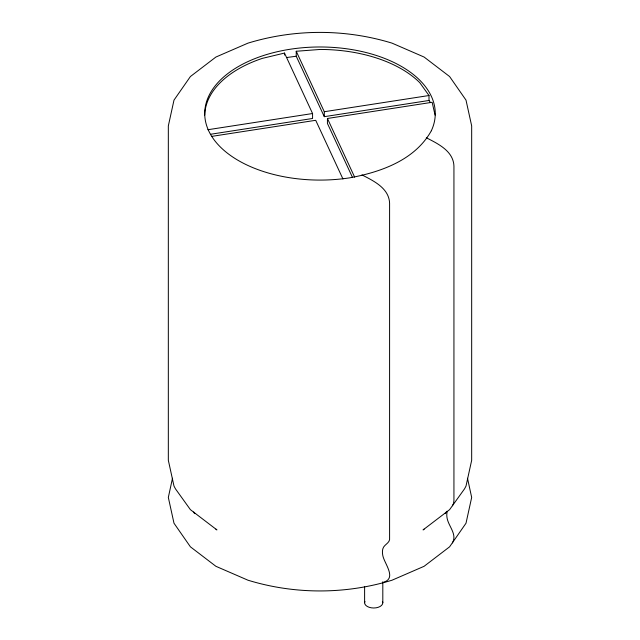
<?xml version="1.0" encoding="UTF-8"?>
<svg xmlns="http://www.w3.org/2000/svg" width="640" height="640" viewBox="0 0 640 640"><rect width="100%" height="100%" fill="white"/><g stroke="black" fill="none" stroke-linecap="round" stroke-linejoin="round"><path stroke-width="0.96" d="M172.496 478.232L168.328 497.432L173.992 523.224L190.408 546.824L215.896 566.296L247.952 580.2C294.688 594.52 345.312 594.52 392.048 580.2L424.104 566.296L449.592 546.824L466.008 523.224L471.672 497.432L467.504 478.232M452.4 505.76L453.544 503.44L453.936 500.456L453.936 166.088C453.416 151 437.824 143.672 426.32 137.76M452.4 542.912C457.288 534.488 448.968 526.784 447.224 518.752A15.896 9.176 60 0 1 447.224 511.568M446.84 511.296L445.16 513.632L446.232 512.48M424.104 529.144L423.072 529.912L449.592 509.672L464.544 488.832L466.008 486.072L471.672 460.28L471.672 125.912L466.008 100.12L449.592 76.528L424.104 57.048L392.048 43.144C345.312 28.824 294.688 28.824 247.952 43.144L215.896 57.048L190.408 76.528L173.992 100.12L168.328 125.912L168.328 460.28L173.992 486.072L175.456 488.832L190.408 509.672L216.928 529.912L215.896 529.144M383.832 582.168C396.704 578.064 384.648 563.896 382.88 555.904A15.896 9.176 60 0 1 382.88 548.72C384.072 544.192 390.528 543.144 389.592 537.608L389.592 203.24C389.064 188.152 373.472 180.824 361.968 174.912M210.824 134.224L312.568 118.48L312.568 113.528L284.512 53.072L262.368 58.368A115.272 66.552 0 0 0 204.744 115.048M286.4 57.576L296.232 56.216L324.288 116.672L429 100.472L430.408 102.432M207.856 129.728L312.568 113.528M429 95.52L419.824 82.728A115.272 66.552 0 0 0 320 49.456L296.232 51.264L324.288 111.72L429 95.52L429 100.472M211.984 136.344L315.712 120.296L342.928 178.944M352.56 177.576L327.432 123.44L327.432 118.48L432.144 102.288L435.064 115.088M193.768 512.48L194.84 513.632L193.68 512.024M327.432 118.48L354.648 177.136M382.808 581.776L382.808 602.744M364.608 586.768L364.608 602.744M324.288 111.72L324.288 116.672M296.232 51.264L296.232 56.216M284.512 53.072L284.512 55.056M382.496 601.384A9.104 5.256 0 0 1 373.704 608A9.104 5.256 0 0 1 364.92 601.384M431.344 130.752C415.032 160.056 381.016 172.032 349.832 177.816A115.272 66.552 0 0 1 205.168 119.328A115.272 66.552 0 0 1 330.048 47.232A115.272 66.552 0 0 1 431.344 130.752"/></g></svg>
